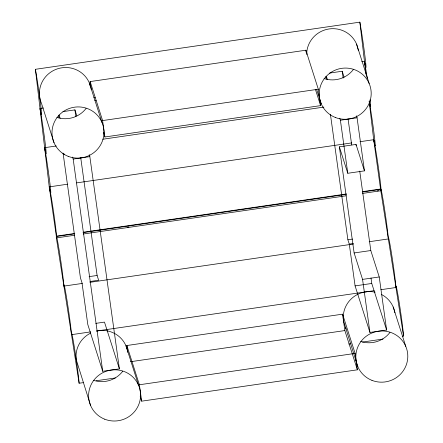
<?xml version="1.0" encoding="UTF-8"?>
<svg xmlns="http://www.w3.org/2000/svg" width="443" height="443" viewBox="0 0 443 443"><rect width="100%" height="100%" fill="white"/><g stroke="black" fill="none" stroke-linecap="round" stroke-linejoin="round"><path stroke-width="0.66" d="M74.784 233.45L56.305 236.136L56.294 237.537L79.114 383.239L83.223 382.641M74.358 235.299L56.566 237.885L56.571 236.49A26.032 0.82 81.7 0 0 50.463 192.611L49.239 186.874L35.401 69.307L359.854 22.15A26.032 0.82 81.7 0 1 365.22 58.47A26.032 0.82 81.7 0 1 364.467 61.339A26.032 0.82 81.7 0 1 367.203 78.239M362.529 193.414L381.013 190.728L381.019 189.327A26.032 0.82 81.7 0 0 374.911 145.454L373.693 139.711L369.235 101.879M91.286 89.768L90.145 81.567L305.864 50.214L318.312 89.22L320.599 105.622L104.875 136.981L103.424 132.429M93.794 97.776L95.167 97.576M40.701 108.397L43.436 107.998M94.774 100.539L96.142 100.339M361.726 61.738L364.467 61.339M62.923 111.625L74.922 109.881L76.816 115.806M329.542 73.084L342.212 71.24L344.095 77.143M90.145 81.567L102.593 120.579L318.312 89.22M45.313 147.585L56.267 145.991M102.809 139.229L323.899 107.09M72.547 157.088L73.173 159.065L89.846 156.639L119.4 368.869L102.726 371.289L87.803 324.531L81.977 282.684L80.443 277.888L63.072 153.128M339.77 118.259L340.396 120.225L357.069 117.799L364.456 170.86L347.783 173.279L339.349 146.843L356.022 144.418L364.456 170.86M49.926 186.774L67.724 184.183M76.622 182.893L351.786 142.895M359.998 141.705L373.693 139.711L374.911 145.454A26.032 0.82 81.7 0 0 373.792 131.582A26.032 0.82 81.7 0 0 369.18 101.076M83.002 232.259L346.531 193.951M362.274 191.664L380.753 188.978L381.019 189.327A26.032 0.82 81.7 0 1 385.083 212.634A26.032 0.82 81.7 0 1 388.35 238.943A26.032 0.82 81.7 0 1 391.69 254.625A26.032 0.82 81.7 0 1 395.959 287.513A26.032 0.82 81.7 0 1 399.293 303.189A26.032 0.82 81.7 0 1 403.562 336.082L402.194 336.276M56.305 236.136L56.571 236.49L74.369 233.898M83.267 232.608L346.11 194.405M362.54 192.013L381.019 189.327M127.484 227.193L128.852 226.993M377.325 190.878L378.693 190.678M83.256 234.009L346.105 195.8M89.115 276.631L97.117 275.468L98.651 280.258L89.979 281.521M330.434 114.427L347.882 239.757L352.55 239.076M347.882 239.757L349.272 244.104L353.27 243.523M56.571 236.49A26.032 0.82 81.7 0 1 60.63 259.792A26.032 0.82 81.7 0 1 63.903 286.106L82.381 283.42M89.912 282.324L353.442 244.021M369.185 241.728L388.35 238.943M339.349 146.843L354.123 252.953L370.797 250.533L379.236 276.969L386.623 330.024L369.949 332.449L355.087 285.89L349.272 244.104M354.123 252.953L362.562 279.395L379.236 276.969M95.804 323.368L104.476 322.105L119.4 368.869M355.087 285.89L371.76 283.465L386.623 330.024M63.903 286.106A26.032 0.82 81.7 0 1 67.236 301.783A26.032 0.82 81.7 0 1 71.506 334.67L90.677 331.885M96.834 330.987L374.053 290.697M380.897 289.7L395.959 287.513M127.728 351.792L126.853 345.518L342.577 314.165L355.103 353.409L357.385 369.816L141.66 401.17L140.198 396.59M130.508 361.721L344.859 330.567L357.385 369.816M96.225 380.753L115.39 377.968M348.807 344.039L350.856 343.74M362.496 342.051L383.029 339.067M126.853 345.518L139.379 384.768L355.103 353.409M381.013 190.728L380.747 190.379L403.562 336.082M56.566 237.885L49.239 186.874L50.463 192.611A26.032 0.82 81.7 0 0 49.295 178.363A26.032 0.82 81.7 0 0 44.627 147.685A26.032 0.82 81.7 0 0 45.38 144.817A26.032 0.82 81.7 0 0 40.014 108.496A26.032 0.82 81.7 0 0 40.767 105.628A26.032 0.82 81.7 0 0 35.401 69.307M306.866 54.688L306.849 51.344A26.032 25.561 -17.7 0 1 329.105 28.95A26.032 25.561 -17.7 0 1 356.593 44.112L369.169 83.505M356.443 115.833L357.069 117.799M326.375 76.285L327.421 79.568M393.201 307.005L405.771 346.398M316.64 89.408L321.247 103.85M315.41 89.37L320.599 105.622M375.171 292.186A26.032 25.561 -17.7 0 0 343.491 320.92L357.85 366.743M54.024 142.69L41.454 103.297A26.032 25.561 -17.7 0 1 39.66 96.867L39.626 90.184A26.032 25.561 -17.7 0 1 61.887 67.796A26.032 25.561 -17.7 0 1 89.37 82.952L101.945 122.351M89.215 154.668L89.846 156.639M59.091 114.936L60.143 118.231M125.978 345.845L138.548 385.238M63.742 153.295L64.124 154.496M90.632 405.583L76.268 359.76A26.032 25.561 -17.7 0 1 90.71 333.081M356.593 44.112L358.387 50.541M89.37 82.952L90.267 86.169M373.693 139.711L374.263 143.82M374.451 145.188L380.648 189.693M356.022 144.418L356.211 145.786M359.738 171.12L370.797 250.533M342.212 71.24L343.164 78.073M371.001 277.988L371.76 283.465M348.06 118.851L351.681 144.878M340.396 120.225L347.783 173.279M362.562 279.395L369.949 332.449M325.921 76.395L326.297 79.131M305.864 50.214L306.152 52.263M342.577 314.165L344.859 330.567M102.593 120.579L104.875 136.981M139.379 384.768L141.66 401.17M74.922 109.881L75.875 116.686M80.704 157.558L97.117 275.468M73.173 159.065L102.726 371.289M58.725 115.706L59.008 117.749M359.854 22.15L365.973 74.175M71.506 334.67A26.032 0.82 81.7 0 1 74.845 350.352A26.032 0.82 81.7 0 1 79.114 383.239M370.071 99.747A26.032 0.82 81.7 0 1 369.207 101.231M122.722 371.284A26.032 25.561 -17.7 0 1 93.462 380.288M96.485 331.054A26.032 25.561 -17.7 0 1 127.767 352.274M86.114 108.391A26.032 25.561 -17.7 0 1 56.859 117.395M353.337 69.551A26.032 25.561 -17.7 0 1 324.082 78.555M389.94 332.444A26.032 25.561 -17.7 0 1 360.685 341.448M346.144 329.155A26.032 25.561 -17.7 0 1 345.28 327.349M381.517 294.479A26.032 25.561 -17.7 0 1 394.89 312.78M371.993 380.382A26.032 25.561 -17.7 0 0 407.56 352.827A26.032 25.561 -17.7 0 0 365.885 336.503A26.032 25.561 -17.7 0 0 371.993 380.382M104.769 419.222A26.032 25.561 -17.7 0 0 140.337 391.667A26.032 25.561 -17.7 0 0 98.662 375.343A26.032 25.561 -17.7 0 0 104.769 419.222M68.161 156.329A26.032 25.561 -17.7 0 0 103.734 128.78A26.032 25.561 -17.7 0 0 62.053 112.456A26.032 25.561 -17.7 0 0 68.161 156.329M335.384 117.489A26.032 25.561 -17.7 0 0 370.957 89.935A26.032 25.561 -17.7 0 0 329.276 73.61A26.032 25.561 -17.7 0 0 335.384 117.489"/></g></svg>
